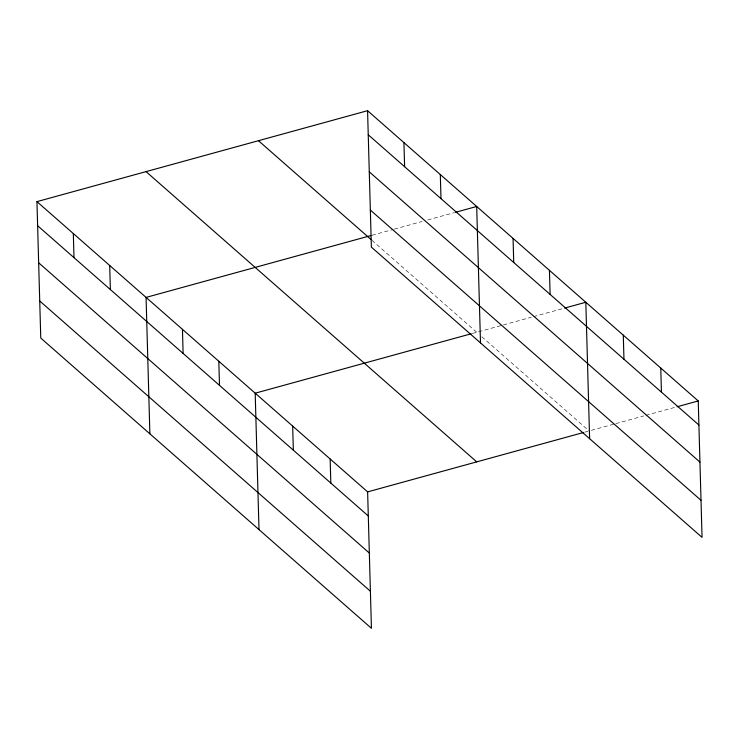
<?xml version="1.0" encoding="UTF-8"?>
<svg xmlns="http://www.w3.org/2000/svg" width="739" height="739" viewBox="0 0 739 739"><rect width="100%" height="100%" fill="white"/><g stroke="black" fill="none" stroke-linecap="round" stroke-linejoin="round"><path stroke-width="0.55" stroke-dasharray="3.69 2.77" d="M372.04 235.261L393.194 229.441M394.303 229.136L422.135 221.478M427.705 219.954L454.42 212.601M472.295 333.483L502.317 325.225M503.425 324.92L531.258 317.262M533.484 316.652L563.543 308.385M584.725 432.167L588.032 431.253M591.366 430.338L614.737 423.909M615.855 423.604L643.687 415.946M645.914 415.336L675.973 407.069M371.92 240.286L478.41 333.76M481.819 336.753L589.131 430.948"/><path stroke-width="1.11" d="M36.95 201.627L367.625 491.878L371.431 628.307L40.765 338.056L36.95 201.627L367.569 110.693L698.235 400.944L702.05 537.373L371.375 247.122L367.569 110.693M370.923 235.565L146.073 297.411L149.878 433.839M455.538 212.296L476.692 206.477L480.498 342.905M471.196 333.779L255.195 393.194L259.001 529.623M564.661 308.08L585.815 302.26L589.62 438.689M367.625 491.878L583.625 432.472M677.09 406.764L698.235 400.944M368.244 134.784L698.909 425.036M369.278 171.854L699.944 462.106M370.341 210.052L701.015 500.303M258.465 140.706L371.052 239.528M146.054 171.624L476.729 461.866M37.624 225.718L368.29 515.97M38.659 262.788L369.334 553.04M39.721 300.985L370.396 591.237M660.768 368.05L661.433 392.141M623.291 335.155L623.956 359.246M549.437 270.335L550.112 294.427M513.06 238.401L513.734 262.493M440.315 174.552L440.989 198.643M403.937 142.627L404.612 166.718M330.148 458.984L330.823 483.075M292.672 426.089L293.346 450.18M218.818 361.269L219.492 385.361M182.45 329.335L183.115 353.427M109.695 265.486L110.37 289.577M73.327 233.561L73.992 257.652"/></g></svg>
